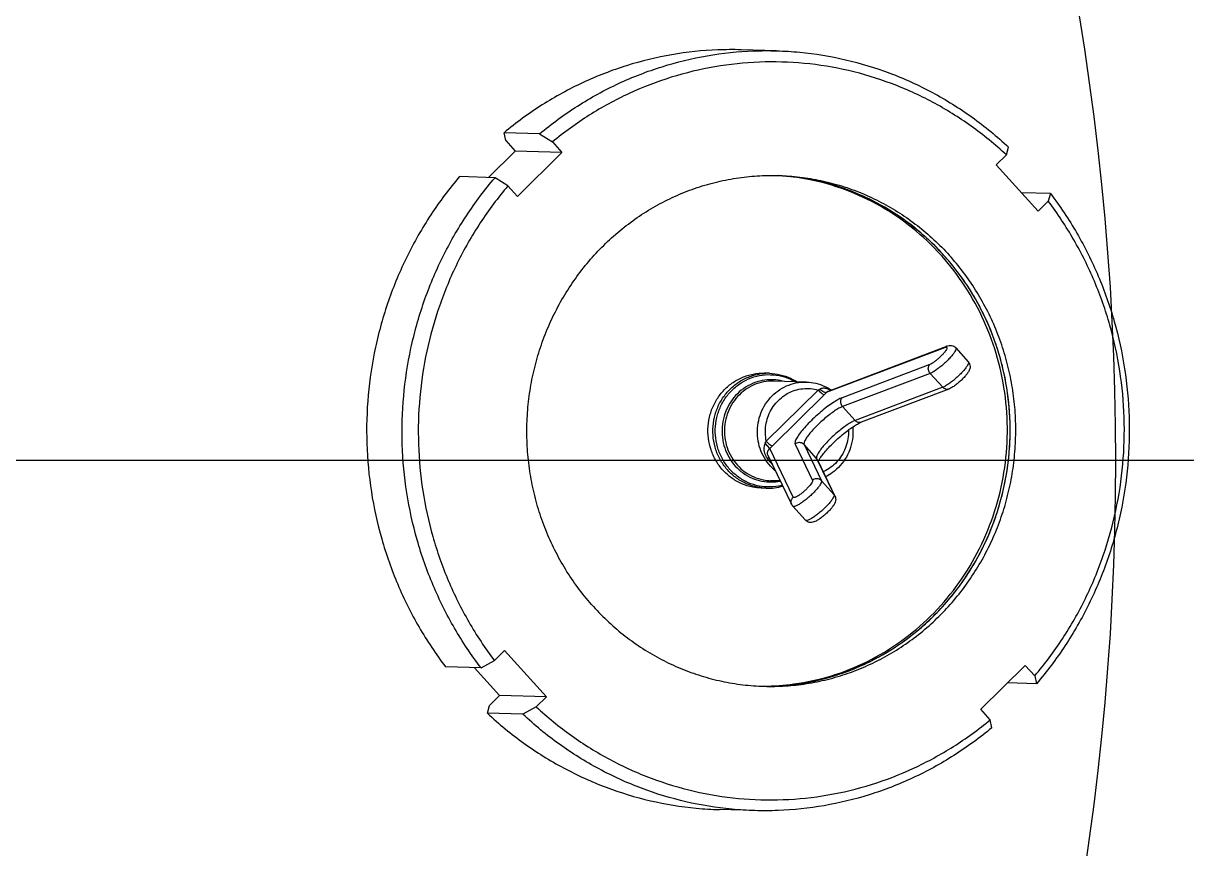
# Model space of a CAD drawing. Header units: millimetres. Extents: x -62354 to 129108, y -71259 to 35407.
# Drawn here: x 18531.3 to 18760.9, y 11100.9 to 11263.8 of the extents above; entities that cross this region are included whole.
import ezdxf

# ---------------------------------------------------------------- set-up
doc = ezdxf.new("R2010")
doc.units = ezdxf.units.MM
doc.header["$MEASUREMENT"] = 0
doc.layers.add('1st FL Layout xrf$0$CR-Machine', color=7, linetype='Continuous', transparency=0.5)

# ---------------------------------------------------------------- blocks, each defined once
blk = doc.blocks.new('1st FL Layout xrf$0$fsdbx')
at = {"color": 253, "ltscale": 3}
blk.add_line((240592.2337250903, 79377.38444218776), (240592.2337250903, 77846.13444218776), dxfattribs=at)
for p, q in [((240539.5475952012, 79131.84678422098), (240539.384701463, 79126.13517033146)), ((240539.5475952012, 79131.84678422098), (240541.0858603484, 79131.42658665768)), ((240541.0858603484, 79131.42658665768), (240543.0460969853, 79129.44197002787)), ((240543.0460969853, 79129.44197002787), (240533.8926081827, 79121.17497078035)), ((240634.7369369023, 79128.75568238419), (240632.6667769878, 79126.88601161266)), ((240634.7369369023, 79128.75568238419), (240636.2966500795, 79129.08752641384)), ((240636.2966500795, 79129.08752641384), (240636.1337563414, 79123.3759125243)), ((240641.3342253587, 79118.11076388572), (240632.6667769878, 79126.88601161266)), ((240531.9323715392, 79123.15958740393), (240530.3941063986, 79123.57978497347)), ((240531.9323715392, 79123.15958740393), (240533.8926081827, 79121.17497078035)), ((240643.4043852731, 79119.98043465085), (240641.3342253587, 79118.11076388572)), ((240644.9640984441, 79120.31227868708), (240643.4043852731, 79119.98043465085)), ((240570.0001550904, 79113.1709342968), (240572.7462017337, 79115.65103407227)), ((240578.1346832173, 79111.80016165687), (240584.6785136865, 79094.51873801104)), ((240578.5282774735, 79088.04496059197), (240569.6813977682, 79111.40844424412)), ((240578.7808580276, 79087.69379205848), (240569.944999908, 79111.02816909173)), ((240577.793066384, 79110.60842890391), (240575.047019747, 79108.12832912826)), ((240577.793066384, 79110.60842890391), (240584.3368968599, 79093.32700526429)), ((240573.2943366697, 79108.04693718566), (240579.8381671454, 79090.76551353966)), ((240575.047019747, 79108.12832912826), (240581.5908502165, 79090.84690548884)), ((240584.3368968599, 79093.32700526429), (240581.5908502165, 79090.84690548884)), ((240591.8473483519, 79085.7231442866), (240598.9819451893, 79089.15601838613)), ((240592.1324143772, 79085.91469000082), (240599.2670112145, 79089.34756409389)), ((240598.9819451893, 79089.15601838613), (240596.2358985459, 79086.67591861065)), ((240599.2670111755, 79089.34756407575), (240598.9819451827, 79089.15601837984)), ((240578.1399413655, 79086.42738171917), (240578.3346252348, 79086.0353283236)), ((240579.260481542, 79087.23045476753), (240589.3668898778, 79076.99835034949)), ((240589.1013017085, 79083.24304451112), (240596.2358985459, 79086.67591861065)), ((240578.3346252969, 79086.03532825774), (240588.4410334769, 79075.80322399156)), ((240589.0176078595, 79081.47190568154), (240596.1522046968, 79084.904779781)), ((240591.8473483519, 79085.7231442866), (240589.1013017085, 79083.24304451112)), ((240592.1324143772, 79085.91469000082), (240591.8473483519, 79085.7231442866)), ((240576.7520247414, 79083.72462037229), (240576.5664648887, 79077.2182546666)), ((240576.7520085767, 79083.72405290758), (240576.7520247414, 79083.72462037229)), ((240601.2657257162, 79081.03592065698), (240604.0117723594, 79083.51602042606)), ((240599.4788248162, 79081.12702415278), (240589.8452838353, 79076.49176107498)), ((240600.9407626998, 79080.8177394573), (240591.245390693, 79076.15272584217)), ((240511.3819888705, 79077.82358755826), (240511.1823480607, 79070.82349513724)), ((240596.279178542, 79078.5747771908), (240596.2245015078, 79076.65761259024)), ((240575.0307692069, 79076.43602203348), (240575.002820777, 79075.45605409623)), ((240589.8454020421, 79076.49182927268), (240588.8431440524, 79075.58718406816)), ((240591.8216744351, 79075.98743007018), (240591.557389098, 79076.29994408615)), ((240597.7131191524, 79075.78912732995), (240597.6851707224, 79074.8091593927)), ((240661.3375246086, 79073.54689479643), (240661.1378837988, 79066.54680237541)), ((240527.7554150348, 79031.05820366126), (240529.3781730797, 79033.60061749397)), ((240529.3781730797, 79033.60061749397), (240531.4483329941, 79035.4702882591)), ((240531.4483329941, 79035.4702882591), (240531.1856472897, 79026.25962531823)), ((240531.4483329941, 79035.4702882591), (240540.1157813587, 79026.69504053233)), ((240629.7364613611, 79024.13908211712), (240638.8899501701, 79032.40608136449)), ((240638.8899501701, 79032.40608136449), (240638.6272644658, 79023.1954184236)), ((240640.8501868136, 79030.42146474088), (240638.8899501701, 79032.40608136449)), ((240527.7554150348, 79031.05820366126), (240527.5557742252, 79024.05811124662)), ((240640.8501868136, 79030.42146474088), (240642.3254070802, 79027.79069737488)), ((240538.0456214507, 79024.82536976703), (240540.1157813587, 79026.69504053233)), ((240642.3254070802, 79027.79069737488), (240642.1257662706, 79020.79060496023)), ((240529.1154883946, 79024.3899554722), (240527.5557742252, 79024.05811124662)), ((240529.1154883946, 79024.3899554722), (240531.1856472897, 79026.25962531823)), ((240536.3861163071, 79020.99447667963), (240531.1856472897, 79026.25962531823)), ((240538.0456214507, 79024.82536976703), (240536.4228633994, 79022.2829559345)), ((240536.4228633994, 79022.2829559345), (240536.2232225895, 79015.28286351345)), ((240631.6966980046, 79022.15446549354), (240629.7364613611, 79024.13908211712)), ((240633.1719182776, 79019.52369812733), (240631.6966980046, 79022.15446549354)), ((240638.6272644658, 79023.1954184236), (240633.1351711854, 79018.23521887246)), ((240640.587500144, 79021.21080277572), (240638.6272644658, 79023.1954184236)), ((240642.1257662706, 79020.79060496023), (240640.587500144, 79021.21080277572)), ((240633.1719182776, 79019.52369812733), (240632.9722774678, 79012.52360570632))]:
    blk.add_line(p, q)
for radius in [765.6249999999977, 699.9999999999977]:
    blk.add_circle((240592.2337250903, 78611.75944218776), radius)
blk.add_circle((240592.2337250903, 78611.75944218776), 532.9303489954873, dxfattribs=at)
for centre, radius, start, end in [((240584.4895464969, 79074.45599020482), 48.9458159149174, 132.557783752071, 140.4481493126294), ((240584.656366828, 79074.28477413143), 49.18475959959339, 132.0868624632423, 132.5660312745556), ((240584.7417383608, 79074.19022061734), 49.31215138246505, 132.0868411231295, 132.5503692843905), ((240584.6763973826, 79073.69241855241), 49.2382234841169, 131.6808586209572, 132.086795324664), ((240583.7001668739, 79075.10421524654), 47.92419863542566, 141.4665609998129, 149.5354238977001), ((240583.9764977765, 79074.89412579988), 48.27123733905971, 140.4613560981298, 141.4758250082778), ((240583.0038689704, 79075.51068666665), 47.11772201717915, 150.9257060309905, 158.9652730380416), ((240583.2303964525, 79075.39179520262), 47.37347976304954, 149.5471570634786, 150.9331677579555), ((240582.4258453528, 79075.73531150346), 46.49746494556544, 160.3721452533326, 168.6058663149794), ((240582.5405787898, 79075.69829098429), 46.61796740066073, 158.9761039928968, 160.3766566428107), ((240586.1066840186, 79083.36005517526), 9.381206561626428, 146.2456947104548, 148.3187270027169), ((240581.6607214894, 79086.53170674352), 3.784146933773823, 150.0795656720794, 153.8823493801945), ((240569.6202440162, 79077.73127436973), 13.53397974861499, 44.57773888724266, 47.40121724858423), ((240582.147025154, 79075.7991054561), 46.21154582881829, 169.6577552465138, 176.9944453289059), ((240582.0946801741, 79075.80868881152), 46.15833082551461, 168.6139435641288, 169.6577928396029), ((240600.3457216948, 79082.05512330131), 1.373024491181702, 295.6822660748459, 312.0716308515354), ((240585.536811308, 79076.73755470887), 9.241779028208388, 165.8131129131895, 176.8941449598121), ((240586.9464369814, 79083.68266067913), 9.542978951054636, 312.0785495504457, 320.0004047380291), ((240587.1902395296, 79076.68206613473), 9.293263070088942, 10.90498141185777, 11.72689911500918), ((240587.2154486444, 79076.68587812816), 9.267788073087676, 1.514719253514727, 10.91132393488732), ((240587.191846051, 79076.08561669276), 10.52544980767471, 358.3858327494144, 16.36041146449388), ((240585.3848290655, 79076.13947489177), 10.35826449026684, 178.3594593093528, 181.501939773753), ((240585.3826870246, 79076.139861172), 10.35613332594663, 181.5043867906946, 183.7370376503053), ((240585.3555915832, 79069.57866660532), 6.947306373773823, 59.86842187132555, 63.63291030115834), ((240578.3888379777, 79066.15212680044), 15.43237469794155, 42.06678089878653, 44.65391216790764), ((240589.6943387884, 79078.78824350308), 3.517294111410419, 300.736686923168, 307.273082010093), ((240579.5295934046, 79092.15228709581), 20.30769689900889, 307.2595909769499, 311.9327099711634)]:
    blk.add_arc(centre, radius, start, end)
for points, start_tangent, end_tangent in [([(240809.6527348812, 79067.4353695731), (240809.1371351032, 79088.5019889606), (240806.3958121829, 79109.41606426591), (240801.4568958111, 79129.96298876413), (240794.3710659487, 79149.93192320931), (240785.2110328063, 79169.11795931586), (240774.0707907047, 79187.32422238553), (240761.0646536169, 79204.36389152418), (240746.3260821045, 79220.06211666984), (240730.0063138586, 79234.25781278644), (240712.2728117771, 79246.80531281841), (240693.3075455962, 79257.57586244421), (240673.305124615, 79266.45894124956), (240652.4708007287, 79273.36339681706), (240631.0183622972, 79278.21838009349), (240609.1679403751, 79280.97407238229), (240587.1437498553, 79281.60219655067), (240565.1717887364, 79280.09630719468), (240543.4775190679, 79276.47185677802), (240522.2835534201, 79270.76603706452), (240501.8073705585, 79263.0373974815), (240482.2590838272, 79253.36524433814), (240463.8392851055, 79241.8488270141), (240446.736986445, 79228.6063195272), (240431.1276805809, 79213.77360792772), (240417.1715401119, 79197.50289591163), (240405.0117739252, 79179.96114300028), (240394.7731576741, 79161.32835131409), (240386.5607534237, 79141.79571851515), (240380.4588315458, 79121.56367584367), (240376.5300060168, 79100.83983143218), (240374.814591912, 79079.83683997861)], (0.02850814758171294, 0.9995935601640595), (-0.02850814758171294, -0.9995935601640595)), ([(240539.5475952012, 79131.84678422098), (240547.3792786608, 79137.06538724038), (240555.8440306031, 79141.28767382063), (240564.8042955426, 79144.44494883245), (240574.11454241, 79146.48590729563), (240583.6235668811, 79147.3774025001), (240593.176999506, 79147.10496922542), (240602.6197608422, 79145.67303112973), (240611.7985464894, 79143.10483324065), (240620.5643294281, 79139.44207179509), (240628.7747960703, 79134.74421286886), (240636.2966500795, 79129.08752641384)], (0.7955880342549752, 0.6058379979419454), (0.7597662638184798, -0.6501962967929825)), ([(240634.7369369023, 79128.75568238419), (240627.4454677167, 79134.21311227186), (240619.4930666853, 79138.74401045579), (240611.0071945366, 79142.27605761), (240602.1249189645, 79144.75232709254), (240592.9894022339, 79146.1330606546), (240583.7478401468, 79146.39613607485), (240574.5490974831, 79145.53741024973), (240565.5413392059, 79143.57077965845), (240556.8696788683, 79140.52796945107), (240548.6738376424, 79136.45803926326), (240541.0858603484, 79131.42658665768)], (-0.7613940793804959, 0.6482893303798292), (-0.7971045199500161, -0.6038413568771639)), ([(240511.3820592357, 79077.8235855643), (240511.6645779274, 79082.38721619706), (240513.1378040391, 79091.41437023555), (240515.7997843173, 79100.18616272218), (240519.6073011803, 79108.56018325611), (240524.4985447611, 79116.40048766846), (240530.3941063986, 79123.57978497347)], (0.02850814770809798, 0.9995935601604552), (0.6830106253696492, 0.7304084375417363)), ([(240531.9323715392, 79123.15958740393), (240526.2460224071, 79116.20214956318), (240521.5290785455, 79108.6096256926), (240517.8575036241, 79100.5043580776), (240515.2904271026, 79092.01690972666), (240513.8692158159, 79083.2839950351), (240513.6168069714, 79074.44628313172), (240514.5373382046, 79065.64614051976), (240516.6160784213, 79057.02534682225), (240519.819660344, 79048.72281927906), (240524.0964632689, 79040.87261627591), (240529.3781730797, 79033.60061749397)], (-0.6811490897208048, -0.7321447381307327), (0.6383147162725422, -0.7697755016820839)), ([(240636.7831963317, 79075.34776703894), (240636.3594622033, 79081.8059732599), (240634.7227867406, 79089.21353117551), (240631.8952529698, 79096.28797783348), (240627.9464841642, 79102.85511686411), (240622.9737121184, 79108.75324351218), (240617.0993829744, 79113.83712633647), (240610.4681422236, 79117.98158325593), (240603.2432730064, 79121.08456399187), (240595.6026755991, 79123.06966285722), (240587.7344868477, 79123.88800013566), (240579.8324476885, 79123.5194256434), (240572.0911325424, 79121.97301491158), (240564.7011582851, 79119.28684569907), (240557.844490602, 79115.52706040969), (240551.6899634178, 79110.78623743003)], (0.004613150289476009, 0.999989359365592), (-0.7421295843903376, -0.6702564285201784)), ([(240636.783235893, 79075.35195006197), (240636.6929875079, 79078.45431981856), (240636.2379297528, 79082.63986257737), (240635.4032689882, 79086.77247651224), (240634.1953574825, 79090.8207099312), (240632.6233881688, 79094.75375333772), (240630.6993246889, 79098.54167389186), (240628.4378103233, 79102.15564322777), (240625.8560565647, 79105.5681568695), (240622.9737121184, 79108.75324351218), (240619.8127133654, 79111.68666273594), (240616.397117411, 79114.34608944296), (240612.7529190042, 79116.71128379382), (240608.9078527043, 79118.764245222), (240604.8911817742, 79120.48934946445), (240600.733475511, 79121.87346742617), (240596.4663765752, 79122.90606514172), (240592.1223601557, 79123.57928391045), (240587.7344868477, 79123.88800013566), (240583.3361510146, 79123.8298643032), (240578.9608266525, 79123.405318859), (240574.6418126095, 79122.61759484585), (240570.4119792057, 79121.47268732748), (240566.3035180131, 79119.97930973364), (240562.3476969089, 79118.14882757925), (240558.5746220853, 79115.99517192604), (240555.01300891, 79113.53473340336), (240551.6899634178, 79110.78623743003)], (0.0045559983763152, 0.9999896213855398), (-0.7421295843521124, -0.6702564285625023)), ([(240636.7965012686, 79075.35298228706), (240636.7245097923, 79079.55959936837), (240636.2694520374, 79083.74514213356), (240635.4347912728, 79087.87775606845), (240634.2268797671, 79091.92598948744), (240632.6549104532, 79095.85903288753), (240630.7308469734, 79099.64695344167), (240628.4693326079, 79103.26092278399), (240625.8875788491, 79106.67343641937), (240623.005234403, 79109.85852306837), (240619.8442356501, 79112.79194229221), (240616.4286396956, 79115.45136899923), (240612.7844412887, 79117.81656334372), (240608.939374989, 79119.86952477825), (240604.9227040586, 79121.59462901432), (240600.7649977955, 79122.97874697598), (240596.4978988597, 79124.01134469153), (240592.1538824402, 79124.68456346032), (240587.7660091323, 79124.99327969187), (240583.367673299, 79124.93514385307), (240578.9923489369, 79124.51059840884), (240574.6733348939, 79123.72287439567), (240570.4435014901, 79122.57796687732), (240566.3350402978, 79121.08458928985), (240562.3792191934, 79119.25410712915), (240558.6061443699, 79117.10045148234), (240555.0445311946, 79114.64001295963), (240551.7214857024, 79111.89151698624)], (0.02850814917130262, 0.9995935601187249), (-0.7421295843666696, -0.6702564285463841)), ([(240636.7666814787, 79075.34647282763), (240636.343701061, 79081.25333348179), (240634.7070255984, 79088.6608914038), (240631.8794918275, 79095.73533805535), (240627.9307230219, 79102.30247708602), (240622.9579509763, 79108.20060374046), (240617.0836218321, 79113.28448655838), (240610.4523810813, 79117.42894347783), (240603.2275118641, 79120.53192421375), (240595.5869144568, 79122.51702307913), (240587.7187257053, 79123.33536035748), (240579.8166865462, 79122.96678586531), (240572.0753714, 79121.42037513343), (240564.6853971428, 79118.73420592098), (240557.8287294597, 79114.97442063157), (240551.9339201709, 79110.46649689597)], (-0.00734540731528513, 0.9999730221317836), (-0.7468596477691214, -0.6649817039093513)), ([(240640.8501868136, 79030.42146474088), (240646.5375609741, 79037.38033622142), (240651.254733478, 79044.9737726145), (240654.9260715273, 79053.07939858944), (240657.4927209113, 79061.56668862797), (240658.9135317641, 79070.29904404003), (240659.1657061061, 79079.13596389254), (240658.2451573484, 79087.93527637955), (240656.1665763978, 79096.55539625569), (240652.963203259, 79104.85757370372), (240648.68664055, 79112.70757287653), (240643.4043852731, 79119.98043465085)], (0.6811490897177676, 0.7321447381335582), (-0.6383147162693492, 0.7697755016847319)), ([(240644.9640984441, 79120.31227868708), (240650.4409016924, 79112.80865224777), (240654.8773506362, 79104.70232914833), (240658.2014197895, 79096.12491517497), (240660.3591430956, 79087.21566421835), (240661.3154900795, 79078.11921755667), (240661.3374542433, 79073.54689679039)], (0.6402721833519003, -0.7681481180252873), (-0.028508147834483, -0.9995935601568506)), ([(240572.7462017337, 79115.65103407227), (240573.1624784742, 79115.9091706525), (240573.6688847373, 79116.00829329342), (240574.1637925329, 79115.93703512795), (240574.6257017835, 79115.74020424648), (240575.1140946878, 79115.42449479812), (240575.689500645, 79114.95321593853), (240576.289292428, 79114.37472465207), (240576.8584913944, 79113.74796567435), (240577.3773025653, 79113.09562351022), (240577.8278770011, 79112.42149877438), (240578.1346832173, 79111.80016165687)], (0.7421295843897194, 0.6702564285208626), (0.3541246796014026, -0.9351982203240146)), ([(240572.7481047484, 79115.6492858048), (240572.7694299568, 79115.66851672754), (240573.0293856718, 79115.68092446105), (240573.4427889672, 79115.50002460802), (240573.9814681741, 79115.13814483889), (240574.6087124537, 79114.61994707165), (240575.2817763723, 79113.98074548173), (240575.9547920129, 79113.264100295), (240576.5818935156, 79112.51885079368), (240577.1203465118, 79111.79578257442), (240577.5334547691, 79111.14417356331), (240577.793066384, 79110.60842890391)], (0.6765310115574221, 0.7364141432652493), (0.3541246771744522, -0.9351982212430101)), ([(240535.9860570779, 79078.22806985796), (240536.2976797754, 79082.42374636311), (240536.9905450135, 79086.57655066397), (240538.0593796707, 79090.65487740596), (240539.496049261, 79094.62768806197), (240541.2896198707, 79098.46474714138), (240543.4264413383, 79102.13685231612), (240545.8902511665, 79105.61605664511), (240548.6622982722, 79108.87588127644), (240551.7214857024, 79111.89151698624)], (0.02850814925777615, 0.9995935601162587), (0.7421295843776021, 0.6702564285342794)), ([(240569.6813977682, 79111.40844424412), (240569.5591566559, 79111.86435586662), (240569.5575090969, 79112.33752442745), (240569.7050853469, 79112.79065277573), (240570.0001550904, 79113.1709342968)], (-0.3541246795304824, 0.9351982203508694), (0.7421295847715009, 0.6702564280981419)), ([(240570.0020581114, 79113.16918602915), (240570.0233833395, 79113.18841697054), (240570.2833390604, 79113.2008246847), (240570.6967423868, 79113.01992479229), (240571.2354216124, 79112.65804500342), (240571.8626659166, 79112.13984720345), (240572.535729841, 79111.50064559415), (240573.2087455, 79110.78400037484), (240573.8358469527, 79110.03875091989), (240574.3743000223, 79109.31568257671), (240574.7874081807, 79108.66407369019), (240575.047019747, 79108.12832912826)], (0.6765309737441008, 0.7364141780036956), (0.3541246771744522, -0.9351982212430101)), ([(240578.1346360422, 79111.80014381433), (240578.1884376843, 79111.58447013178), (240578.171178357, 79111.23669208545), (240578.0349426918, 79110.90037119915), (240577.793066384, 79110.60842890391)], (0.3536762853026716, -0.9353678876327234), (-0.742129585622045, -0.6702564271563921)), ([(240535.9992420746, 79078.22628327511), (240536.2661574909, 79081.31846681327), (240536.9590227288, 79085.47127110776), (240538.027857386, 79089.54959784978), (240539.4645269764, 79093.52240850573), (240541.2580975863, 79097.35946759157), (240543.3949190539, 79101.03157276631), (240545.8587288819, 79104.5107770889), (240548.6307759878, 79107.77060172657), (240551.3949830908, 79110.51765083769)], (0.05244393947536634, 0.9986238697389044), (0.7366829076879413, 0.6762383407648817)), ([(240551.6742022757, 79110.23359765831), (240546.3733604625, 79104.62847179113), (240542.0567283476, 79098.29705983863), (240538.8305957409, 79091.39526217297), (240536.7744007232, 79084.09302395376), (240536.0154605483, 79078.21987143072)], (-0.7421295844426964, -0.6702564284622049), (-0.06432672080367731, -0.9979288917506326)), ([(240569.6814449431, 79111.40846208029), (240569.7310497731, 79111.29894349468), (240569.944999908, 79111.02816909173)], (0.3536762847834707, -0.9353678878290409), (0.7469613527740023, -0.6648674585675196)), ([(240569.944999908, 79111.02816909173), (240569.8864406541, 79111.29921628835), (240569.9675070943, 79111.43114503217), (240570.1827281243, 79111.40884715889), (240570.5150827471, 79111.23429456566), (240570.9371825313, 79110.92176737089), (240571.4148528196, 79110.49659463193), (240571.9091268032, 79109.99346095469), (240572.3800200805, 79109.45304537745), (240572.7886046397, 79108.92009676516), (240573.1028046467, 79108.43634595483), (240573.2943366698, 79108.04693718566)], (-0.3541246795515949, 0.9351982203428749), (0.3541246795515949, -0.9351982203428749)), ([(240575.047019747, 79108.12832912826), (240574.7231793316, 79107.90934277457), (240574.3490745723, 79107.78474826191), (240573.961325445, 79107.76674177992), (240573.5978875315, 79107.8570859255), (240573.2943366698, 79108.04693718566)], (-0.7421295841519365, -0.6702564287841436), (-0.7469613540534186, 0.6648674571301286)), ([(240584.6784665117, 79094.51872017485), (240584.7322681486, 79094.30304653739), (240584.7150087814, 79093.9552682167), (240584.5787729993, 79093.61894727603), (240584.3368968534, 79093.32700526447)], (0.3536762835763215, -0.9353678882854818), (-0.7421295833605975, -0.6702564296603398)), ([(240584.3368968599, 79093.32700526429), (240584.67686361, 79092.61181836636), (240585.2066259473, 79091.75053829321), (240585.8968517266, 79090.79085222873), (240586.7093281839, 79089.78589082038), (240587.5990713374, 79088.79129544832), (240588.5168197189, 79087.86213277295), (240589.411762292, 79087.04984578447), (240590.2343496657, 79086.39940760582), (240590.93903808, 79085.9468305214), (240591.4868141988, 79085.7171705472), (240591.8473483519, 79085.7231442866)], (0.3541246791080695, -0.9351982205108214), (0.9011152891852647, 0.4335795608611605)), ([(240592.1051486839, 79086.19630274142), (240591.5851640128, 79086.52822052647), (240590.8649195753, 79087.07306212033), (240589.9453487938, 79087.86736483776), (240588.9294078804, 79088.84745159536), (240587.9041213815, 79089.93791481195), (240586.9351100895, 79091.07052421098), (240586.0828286839, 79092.17259495374), (240585.4002047144, 79093.16803541346), (240584.9281258773, 79093.97602156937), (240584.6785136865, 79094.51873801104)], (-0.8366525727707375, 0.54773394314768), (-0.3541246795097108, 0.9351982203587349)), ([(240585.6195398923, 79092.85976322019), (240587.5855117376, 79092.85141195264), (240589.642700374, 79092.42637266914), (240591.5584035005, 79091.59125756915), (240593.245451709, 79090.38514208441), (240594.6268749395, 79088.86477271514), (240595.4492641161, 79087.5111805631)], (0.9957624278730497, 0.09196296665707099), (0.4453688652640913, -0.8953471806251335)), ([(240586.2200920704, 79092.00400593411), (240586.3325503385, 79092.00769868848), (240587.9326983351, 79091.90658419806), (240589.485725174, 79091.52236473357), (240590.9373667146, 79090.86857266593), (240592.2369287031, 79089.96813526959), (240593.3390578325, 79088.8525532404), (240594.2052573106, 79087.56086326521), (240594.4646839993, 79087.03587781504)], (0.9992351414410153, 0.03910411882851045), (0.4101539384799222, -0.9120163083790818)), ([(240581.5908502165, 79090.84690548884), (240581.2670099763, 79090.62791921341), (240580.8929051833, 79090.50332464412), (240580.5051558825, 79090.48531814138), (240580.1417178742, 79090.57566233457), (240579.8381671454, 79090.76551353966)], (-0.7421295841519365, -0.6702564287841436), (-0.7469613540534186, 0.6648674571301286)), ([(240579.8381671454, 79090.76551353966), (240580.2499052611, 79089.89824808037), (240580.8976153652, 79088.8440272467), (240581.7412146925, 79087.67043153592), (240582.7355297704, 79086.44015823436), (240583.8244285352, 79085.22276307695), (240584.9478053837, 79084.08541449724), (240586.0430790044, 79083.09147246944), (240587.0497884818, 79082.2958338589), (240587.9111019463, 79081.74331305327), (240588.5809060049, 79081.46363725135), (240589.0176078595, 79081.47190568154)], (0.3541246794332803, -0.9351982203876762), (0.9011152904896007, 0.4335795581503383)), ([(240581.5908502165, 79090.84690548884), (240581.9308170337, 79090.13171847365), (240582.4605794763, 79089.27043826939), (240583.1508052625, 79088.31075222392), (240583.9632817078, 79087.30579084795), (240584.8530248681, 79086.3111954885), (240585.7707732314, 79085.38203284572), (240586.6657157738, 79084.5697459029), (240587.488303129, 79083.9193077505), (240588.1929915314, 79083.46673069842), (240588.7407675872, 79083.23707076436), (240589.1013017085, 79083.24304451112)], (0.3541246791080695, -0.9351982205108214), (0.9011152891852647, 0.4335795608611605)), ([(240598.9819451893, 79089.15601838613), (240599.2566861979, 79089.15076447595), (240599.6827316647, 79088.95278295103), (240600.231048308, 79088.57556515443), (240600.864267313, 79088.04481921345), (240601.5392376843, 79087.39671314851), (240602.209960244, 79086.675415251), (240602.8307266553, 79085.93008050328), (240603.3592329249, 79085.21150194085), (240603.7594615586, 79084.56865050519), (240604.0041385485, 79084.04533388562), (240604.0765887981, 79083.67721675418), (240604.010441929, 79083.51732685821)], (0.9011152840886733, 0.4335795714534875), (-0.7006418456160789, -0.7135131422557645)), ([(240599.2670112211, 79089.34756410011), (240599.7158741733, 79089.47697389586), (240600.2031441036, 79089.45448032644), (240600.6723080451, 79089.29454504262), (240601.1480678637, 79089.01754337508), (240601.6974849894, 79088.59525391908), (240602.3092233439, 79088.03127378499), (240602.895738714, 79087.40908447243), (240603.43693862, 79086.75465626438), (240603.8792816944, 79086.13283145963), (240604.1791764136, 79085.61765597129), (240604.3691563426, 79085.16946407166), (240604.4633904082, 79084.73572371298), (240604.444050864, 79084.28890903125), (240604.2950845916, 79083.87443628605), (240604.0117723594, 79083.51602042606)], (0.9011152934010314, 0.4335795520994657), (-0.7421295841524861, -0.6702564287835353)), ([(240576.7520247414, 79083.72462037229), (240576.9946208889, 79085.56868159398), (240577.6081053676, 79087.33183597011), (240578.1234384662, 79088.28700423302)], (0.02850814758171294, 0.9995935601640595), (0.5251876728752642, 0.8509864324769605)), ([(240578.2629662206, 79088.19754799877), (240578.0967314977, 79087.79124354455), (240578.008392657, 79087.43504076189), (240577.9808531054, 79087.12401654574), (240578.0008998312, 79086.85256710774), (240578.0582106133, 79086.61812977397), (240578.1399413655, 79086.42738171917)], (-0.4397277699357999, -0.8981311086624759), (0.4671733664975177, -0.8841657342576539)), ([(240578.1430361083, 79086.42057314294), (240578.4412114558, 79086.76431708666), (240578.6641194574, 79087.1216537921), (240578.7824709397, 79087.44569736335), (240578.78077158, 79087.69401930837)], (0.70913576817579, 0.7050719554015263), (-0.3023910929574276, 0.9531839417971815)), ([(240578.3346252348, 79086.0353283236), (240578.6857139122, 79086.3797374886), (240578.9849521846, 79086.72780307924), (240579.1867837402, 79087.0265352595), (240579.260481542, 79087.23045476753)], (0.7421295845178589, 0.6702564283789825), (0.02850814758171294, 0.9995935601640595)), ([(240578.7807704937, 79087.69402322819), (240578.6679578915, 79087.81342119243), (240578.5764509992, 79087.9438672422), (240578.5283441409, 79088.04478872812)], (-0.7268378284820342, 0.6868091227462844), (-0.3562268729344175, 0.9343994943274352)), ([(240596.2358985459, 79086.67591861065), (240595.9937445365, 79086.37423060564), (240595.8567019717, 79086.0096249117), (240595.8381862678, 79085.61779218621), (240595.9400097966, 79085.23708840707), (240596.1522046968, 79084.904779781)], (-0.7421295856619243, -0.6702564271122362), (0.6608736300509913, -0.7504971985978531)), ([(240596.2358985459, 79086.67591861065), (240596.5106395799, 79086.67066469337), (240596.936685097, 79086.47268313495), (240597.4850017148, 79086.09546533914), (240598.1182207632, 79085.56471935206), (240598.7931911406, 79084.91661327417), (240599.4639136998, 79084.19531535741), (240600.0846801109, 79083.44998060327), (240600.6131863739, 79082.73140203458), (240601.0134149579, 79082.08855065165), (240601.2580919521, 79081.5652339615), (240601.3305421535, 79081.19711693391), (240601.2643952856, 79081.03722708276)], (0.9011152845625354, 0.4335795704686523), (-0.7006418510656003, -0.7135131369045488)), ([(240588.4410334769, 79075.80322399156), (240586.8512334208, 79075.61777112109), (240585.2516493298, 79075.71867568884), (240583.6989784701, 79076.10253344776), (240582.2474620896, 79076.75590317388), (240580.9478045784, 79077.65594657426), (240579.8454078673, 79078.7712298102), (240578.9788090778, 79080.06280174607), (240578.378318771, 79081.48557233074), (240578.0650070881, 79082.98965872414), (240578.0498099114, 79084.52260159492), (240578.3346252969, 79086.03532825774)], (-0.9788725219441626, -0.2044714791423854), (0.2801569301237556, 0.9599542147954939)), ([(240592.4041656866, 79086.04250281781), (240592.1051486839, 79086.19630274142)], (-0.94613721930398, 0.3237659065555429), (-0.8366525773612541, 0.547733936135758)), ([(240596.1522046968, 79084.904779781), (240596.3545709572, 79084.89538866919), (240596.6779578905, 79084.73362534167), (240597.0931569078, 79084.43254506105), (240597.5675795719, 79084.01588729917), (240598.0620059231, 79083.5180235932), (240598.5364361596, 79082.9792538445), (240598.952168259, 79082.44352900574), (240599.2755451982, 79081.95419428434), (240599.4799214406, 79081.55167685365), (240599.5491237675, 79081.26761353071), (240599.4788248162, 79081.12702415278)], (0.9011152907865901, 0.4335795575331005), (-0.9011152907865901, -0.4335795575331005)), ([(240575.0307692069, 79076.43602203348), (240575.3103105525, 79078.56071352484), (240576.0171726245, 79080.59213461247), (240576.6513112041, 79081.75762486993)], (0.02850814758171294, 0.9995935601640595), (0.5311664544383354, 0.8472674888601638)), ([(240593.3416527818, 79076.5996061037), (240591.7177314262, 79075.41331654199), (240589.8732792475, 79074.57537513351), (240587.8865146148, 79074.12068399077), (240585.8434098589, 79074.06890907392), (240583.8321539501, 79074.4222706568), (240581.9396932907, 79075.16549853137), (240580.2477953469, 79076.26647869672), (240578.8295796354, 79077.67762860563), (240577.7463157041, 79079.33799044165), (240577.0448504453, 79081.17573004385), (240576.7554395334, 79083.11170103689), (240576.7520542191, 79083.72405160585)], (-0.7422190122506901, -0.6701573978205495), (0.0285274618532693, 0.9995930091393249)), ([(240589.1013017085, 79083.24304451112), (240588.8591474429, 79082.94135605861), (240588.7221051122, 79082.57675071037), (240588.7035893738, 79082.18491857528), (240588.8054126823, 79081.80421493051), (240589.0176078595, 79081.47190568154)], (-0.7421295856619243, -0.6702564271122362), (0.6608736300509913, -0.7504971985978531)), ([(240593.9993078944, 79068.62146964221), (240592.1595327726, 79067.27885465528), (240590.0669697169, 79066.33204406226), (240587.813195041, 79065.82252279806), (240585.4967502291, 79065.77255467972), (240583.2188090407, 79066.18431798741), (240581.0789698253, 79067.03981327778), (240579.17073466, 79068.30165696496), (240577.5775202357, 79069.91468611959), (240576.3689302928, 79071.80843904521), (240575.5978227137, 79073.90008622748), (240575.2978706485, 79076.0982926964), (240575.4821938887, 79078.30688636121), (240576.1427499924, 79080.42945891805), (240576.6329055743, 79081.41076463577)], (-0.7421295842504239, -0.6702564286750954), (0.4934346326887118, 0.8697828828295922)), ([(240600.9407531728, 79080.8177592181), (240600.9022662676, 79080.80004497513), (240600.5289681739, 79080.70373493081), (240600.1424754576, 79080.7297825311), (240599.7806207141, 79080.87563805314), (240599.4788248162, 79081.12702415278)], (-0.900847840149962, -0.4341349662226582), (-0.6608736321230204, 0.7504971967732635)), ([(240527.7554150348, 79031.05820366126), (240522.2786127615, 79038.56182856712), (240517.8421643701, 79046.66814992105), (240514.5180953047, 79055.24556203393), (240512.3603715981, 79064.15481107999), (240511.4040237349, 79073.2512558896), (240511.3820592357, 79077.8235855643)], (-0.6402721833604215, 0.7681481180181847), (0.02850814770809798, 0.9995935601604552)), ([(240621.0610726504, 79041.6895351586), (240617.7380271584, 79038.94103919156), (240614.1764139832, 79036.48060066887), (240610.4033391531, 79034.32694501584), (240606.4475180553, 79032.49646286137), (240602.3390568627, 79031.0030852675), (240598.1092234525, 79029.85817774932), (240593.7902094159, 79029.070453736), (240589.4148850474, 79028.64590829192), (240585.0165492144, 79028.58777245955), (240580.6286759063, 79028.89648868464), (240576.2846594932, 79029.56970745328), (240572.017560551, 79030.60230516898), (240567.8598542942, 79031.9864231305), (240563.843183364, 79033.711527373), (240559.9981170578, 79035.7644888013), (240556.3539186574, 79038.12968315196), (240552.9383227029, 79040.78910985898), (240549.7773239498, 79043.72252907645), (240546.8949795037, 79046.90761572542), (240544.3132257449, 79050.32012936077), (240542.0517113795, 79053.93409870315), (240540.1276478996, 79057.72201925731), (240538.5556785859, 79061.6550626638), (240537.3477670802, 79065.70329608276), (240536.5131063092, 79069.8359100178), (240536.0580485541, 79074.02145277656), (240535.9860570779, 79078.22806985796)], (-0.7421295843666696, -0.6702564285463841), (0.02850814917130262, 0.9995935601187249)), ([(240576.3086071708, 79077.2382821774), (240576.2981550343, 79076.49573468007), (240576.5713174971, 79074.49383391527), (240577.2735592778, 79072.58898140973), (240578.3742162943, 79070.86434790806), (240579.8251489648, 79069.39537001945), (240581.5629711593, 79068.24621506553), (240583.5117123992, 79067.46712151231), (240585.5862273824, 79067.09213270165), (240587.6957955922, 79067.13764171774), (240589.7483061607, 79067.60166696465), (240591.6540023507, 79068.46393553706), (240593.3294327406, 79069.6866224861)], (-0.05426736172976503, -0.9985264410374374), (0.742129584334102, 0.6702564285824439)), ([(240576.5665005383, 79077.21825364343), (240576.5659050869, 79076.7259485703), (240576.8319991945, 79074.77592036553), (240577.5160562071, 79072.92041160795), (240578.5882011718, 79071.24045965407), (240580.001547514, 79069.80953540665), (240581.6943468161, 79068.69014861278), (240583.5926060856, 79067.93123111781), (240585.6133664457, 79067.56594933767), (240587.6683077143, 79067.6102686009), (240589.6676214559, 79068.06225190542), (240591.5239259656, 79068.90214491062), (240593.1560929292, 79070.09324039801)], (-0.02860676912642601, -0.999590742634278), (0.7421295842833032, 0.6702564286386903)), ([(240597.1080811181, 79078.96956063132), (240597.158878765, 79078.77433510782), (240597.4588308302, 79076.57612863882), (240597.2745075835, 79074.36753497421), (240596.6139514863, 79072.24496241717), (240595.5060413803, 79070.30126208527), (240593.9993078944, 79068.62146964221)], (0.261365719322136, -0.9652398462367903), (-0.7421295843801453, -0.6702564285314634)), ([(240594.1446992821, 79067.23488378641), (240592.261429594, 79065.8605427717), (240590.1195396481, 79064.8914354429), (240587.8126403214, 79064.36991644045), (240585.441554175, 79064.31877864816), (240583.1099090585, 79064.74025704165), (240580.9196090501, 79065.61593097687), (240578.9663807698, 79066.90752931527), (240577.335589662, 79068.55860300126), (240576.0985091326, 79070.49699220157), (240575.3092055291, 79072.63797999325), (240575.0021752089, 79074.88799494953), (240575.0028173646, 79075.45449181172)], (-0.7421295843646224, -0.6702564285486509), (0.02845641603076167, 0.9995950341946906)), ([(240594.1726477123, 79068.2148517301), (240592.2893781413, 79066.84051078252), (240590.1474883368, 79065.87140346895), (240587.8405878322, 79065.34988426941), (240585.4695017614, 79065.29874666073), (240583.1378551755, 79065.72022564715), (240580.9475560093, 79066.59589968645), (240578.9943260696, 79067.8874998212), (240577.3635417911, 79069.53856630996), (240576.1264514855, 79071.47697236954), (240575.3371549133, 79073.61794409773), (240575.0485740071, 79075.46487557661)], (-0.7421295842346232, -0.6702564286925903), (-0.06516138699442411, 0.9978747384541624)), ([(240588.4410335642, 79075.80322390574), (240588.7921228424, 79076.14763728844), (240589.091360154, 79076.49570355995), (240589.2931909598, 79076.79443371147), (240589.3668898778, 79076.99835034949)], (0.7421250842130146, 0.6702614112283547), (0.02852439233653593, 0.9995930967357826)), ([(240588.8430524205, 79075.58721740785), (240589.2079951769, 79075.42594186074), (240589.6700548507, 79075.3292049178), (240590.2180126837, 79075.33040828534), (240590.7983143674, 79075.45280737296), (240591.3325738125, 79075.6759358758), (240591.4920045319, 79075.76504061103)], (0.8632139925943068, -0.5048381948598939), (0.859668120301008, 0.5108529367030512)), ([(240591.244986598, 79076.15253756844), (240590.9710581863, 79076.06024501182), (240590.6442412448, 79076.04802054376), (240590.333634878, 79076.13411516874), (240590.0656599242, 79076.29189805593), (240589.845375238, 79076.4918050575)], (-0.9010644551663286, -0.4336851941625487), (-0.6794606304982083, 0.7337119677386877)), ([(240593.1560929292, 79070.09324039801), (240594.4927849843, 79071.58347644904), (240595.4755885006, 79073.30772649779), (240596.061554484, 79075.19065358563), (240596.2244658193, 79076.65761224978)], (0.7421295845210714, 0.6702564283754254), (0.02860691960659059, 0.9995907383277529)), ([(240593.3294327406, 79069.6866224861), (240594.701578172, 79071.21636117913), (240595.7105603188, 79072.98648773236), (240596.3121328237, 79074.91951158713), (240596.4799982492, 79076.93086060474)], (0.7421295842798242, 0.6702564286425422), (-0.02623001548323605, 0.9996559339531523)), ([(240597.7130779724, 79075.78912695398), (240597.5251033389, 79074.09648223649), (240596.8489886928, 79071.923874003), (240595.7149846497, 79069.93435480085), (240594.1726477123, 79068.2148517301)], (-0.02860691886152906, -0.9995907383490756), (-0.7421295846297914, -0.6702564282550469)), ([(240621.0610726504, 79041.6895351586), (240624.1202600807, 79044.70517086837), (240626.8923071863, 79047.96499549967), (240629.3561170145, 79051.4441998287), (240631.4929384821, 79055.11630500347), (240633.286509092, 79058.95336408928), (240634.7231786824, 79062.92617474523), (240635.7920133332, 79067.00450148742), (240636.4848785711, 79071.15730578185), (240636.7965012686, 79075.35298228706)], (0.7421295843776021, 0.6702564285342794), (0.02850814925777615, 0.9995935601162587)), ([(240597.6851741347, 79074.8107216772), (240597.4971546312, 79073.11651287205), (240596.8210464059, 79070.94392018375), (240595.6870407955, 79068.95439319737), (240594.1446992821, 79067.23488378641)], (-0.02845641627825029, -0.999595034187645), (-0.7421295845088786, -0.6702564283889257)), ([(240661.3374542433, 79073.54689679039), (240661.0549345379, 79068.98325554503), (240659.5817066282, 79059.9561000139), (240656.9197241443, 79051.18430634085), (240653.1122043213, 79042.810284232), (240648.2209621999, 79034.96998561447), (240642.3254070802, 79027.79069737488)], (-0.028508147834483, -0.9995935601568506), (-0.6830106253777517, -0.7304084375341598)), ([(240511.1824184259, 79070.82349314325), (240511.2043829255, 79066.25116348133), (240512.1607307887, 79057.15471867181), (240514.3184544886, 79048.24546961952), (240517.6425235605, 79039.66805750641), (240522.0789719519, 79031.56173615251), (240527.5557742252, 79024.05811124662)], (-0.02850814770809798, -0.9995935601604552), (0.6402721833604215, -0.7681481180181847)), ([(240642.1257662706, 79020.79060496023), (240648.0213213967, 79027.96989319971), (240652.9125635183, 79035.81019182355), (240656.7200833413, 79044.18421393243), (240659.3820658186, 79052.95600759925), (240660.8552937282, 79061.98316313041), (240661.1378134335, 79066.54680436937)], (0.6830106253777517, 0.7304084375341598), (0.028508147834483, 0.9995935601568506)), ([(240538.0456214507, 79024.82536976703), (240545.3356358, 79019.36889313615), (240553.286928575, 79014.838298939), (240561.7713866911, 79011.3063704918), (240570.6523733747, 79008.8298525174), (240579.7869098676, 79007.44855046339), (240589.0279567606, 79007.18469795515), (240598.2267593446, 79008.04260222905), (240607.2352202648, 79010.00857297902), (240615.9082624014, 79013.05113592627), (240624.1057107036, 79017.12127732908), (240631.6966980046, 79022.15446549354)], (0.7613940793662612, -0.6482893303965471), (0.7971045199367576, 0.6038413568946659)), ([(240633.1719182776, 79019.52369812733), (240625.3399342744, 79014.30492099957), (240616.8751088212, 79010.08265011723), (240607.914868061, 79006.92543397855), (240598.6046811988, 79004.8845298881), (240589.0956987634, 79003.99307180304), (240579.5422985937, 79004.26553245034), (240570.0995796085, 79005.69748839168), (240560.9208438619, 79008.26569186649), (240552.1551076481, 79011.92844818035), (240543.9446822301, 79016.62629263697), (240536.4228633994, 79022.2829559345)], (-0.7955880342660965, -0.6058379979273407), (-0.7597662638304157, 0.6501962967790355)), ([(240536.2232225895, 79015.28286351345), (240543.7450414203, 79009.62620021595), (240551.9554668383, 79004.9283557593), (240560.721203052, 79001.26559944547), (240569.8999387986, 78998.69739597064), (240579.3426577839, 78997.26544002932), (240588.8960579599, 78996.99297938184), (240598.4050403954, 78997.88443746686), (240607.7152272512, 78999.92534155757), (240616.675468018, 79003.08255770244), (240625.1402934648, 79007.30482858492), (240632.9722774678, 79012.52360570632)], (0.7597662638304157, -0.6501962967790355), (0.7955880342660965, 0.6058379979273407))]:
    blk.add_spline(points, degree=3, dxfattribs=dict(start_tangent=start_tangent, end_tangent=end_tangent))
blk = doc.blocks.new('1st FL Layout xrf$0$A$C2251eb00')
h = blk.add_hatch()
h.set_pattern_fill('EARTH', color=253, scale=30, angle=135, style=0)
h.set_pattern_definition([(135, (18021.95949697238, -268736.6206913007), (-269.4076836320746, 1.649646287128615e-14), [190.5, -190.5]), (135, (17971.44555629138, -268787.1346319817), (-269.4076836320746, 1.649646287128615e-14), [190.5, -190.5]), (135, (17920.93161561032, -268837.6485726627), (-269.4076836320746, 1.649646287128615e-14), [190.5, -190.5]), (225, (17887.25565515633, -268837.6485726627), (-1.649646287128615e-14, -269.4076836320746), [190.5, -190.5]), (225, (17836.74171447533, -268787.1346319817), (-1.649646287128615e-14, -269.4076836320746), [190.5, -190.5]), (225, (17786.22777379432, -268736.6206913007), (-1.649646287128615e-14, -269.4076836320746), [190.5, -190.5])])
edge = h.paths.add_edge_path()
edge.add_line((-9017.664772423916, -0.7193778588552959), (-9017.664772423916, -1450.719377858855))
edge.add_line((-9017.664772423916, -1450.719377858855), (-8018.448713983467, -1447.162808942754))
edge.add_arc((-7273.868624493974, -1543.991063722788), 750.8496657706709, 7.135800921314285, 172.5906025918001, ccw=False)
edge.add_line((-6528.834655395942, -1450.71938807593), (-6297.768984770752, -1450.719381756382))
edge.add_arc((-5747.769118941971, -1451.259813294382), 550.0001313435514, 0.05629898878430595, 179.9437010112156, ccw=False)
edge.add_line((-5197.769253113191, -1450.719381756382), (-4787.96302987251, -1450.719377858855))
edge.add_arc((-4237.963164043729, -1451.259809396855), 550.0001313435514, 0.05629898878430595, 179.9437010112156, ccw=False)
edge.add_line((-3687.963298214949, -1450.719377858855), (-3517.655817178951, -1450.719377858855))
edge.add_line((-3517.655817178951, -1450.719377858855), (-3517.655817178951, -0.7193778588552959))
edge.add_line((-3517.655817178951, -0.7193778588552959), (-9017.664772423916, -0.7193778588552959))
blk.add_blockref('1st FL Layout xrf$0$fsdbx', (-247866.2987654944, -80238.01604536531))
blk = doc.blocks.new('1st FL Layout xrf')
at = {"layer": '1st FL Layout xrf$0$CR-Machine', "rotation": 270}
blk.add_blockref('1st FL Layout xrf$0$A$C2251eb00', (19840.13826133793, 3903.485386705568), dxfattribs=at)

msp = doc.modelspace()

# ---------------------------------------------------------------- block references
msp.add_blockref('1st FL Layout xrf', (0, 0))

doc.saveas('drawing.dxf')
